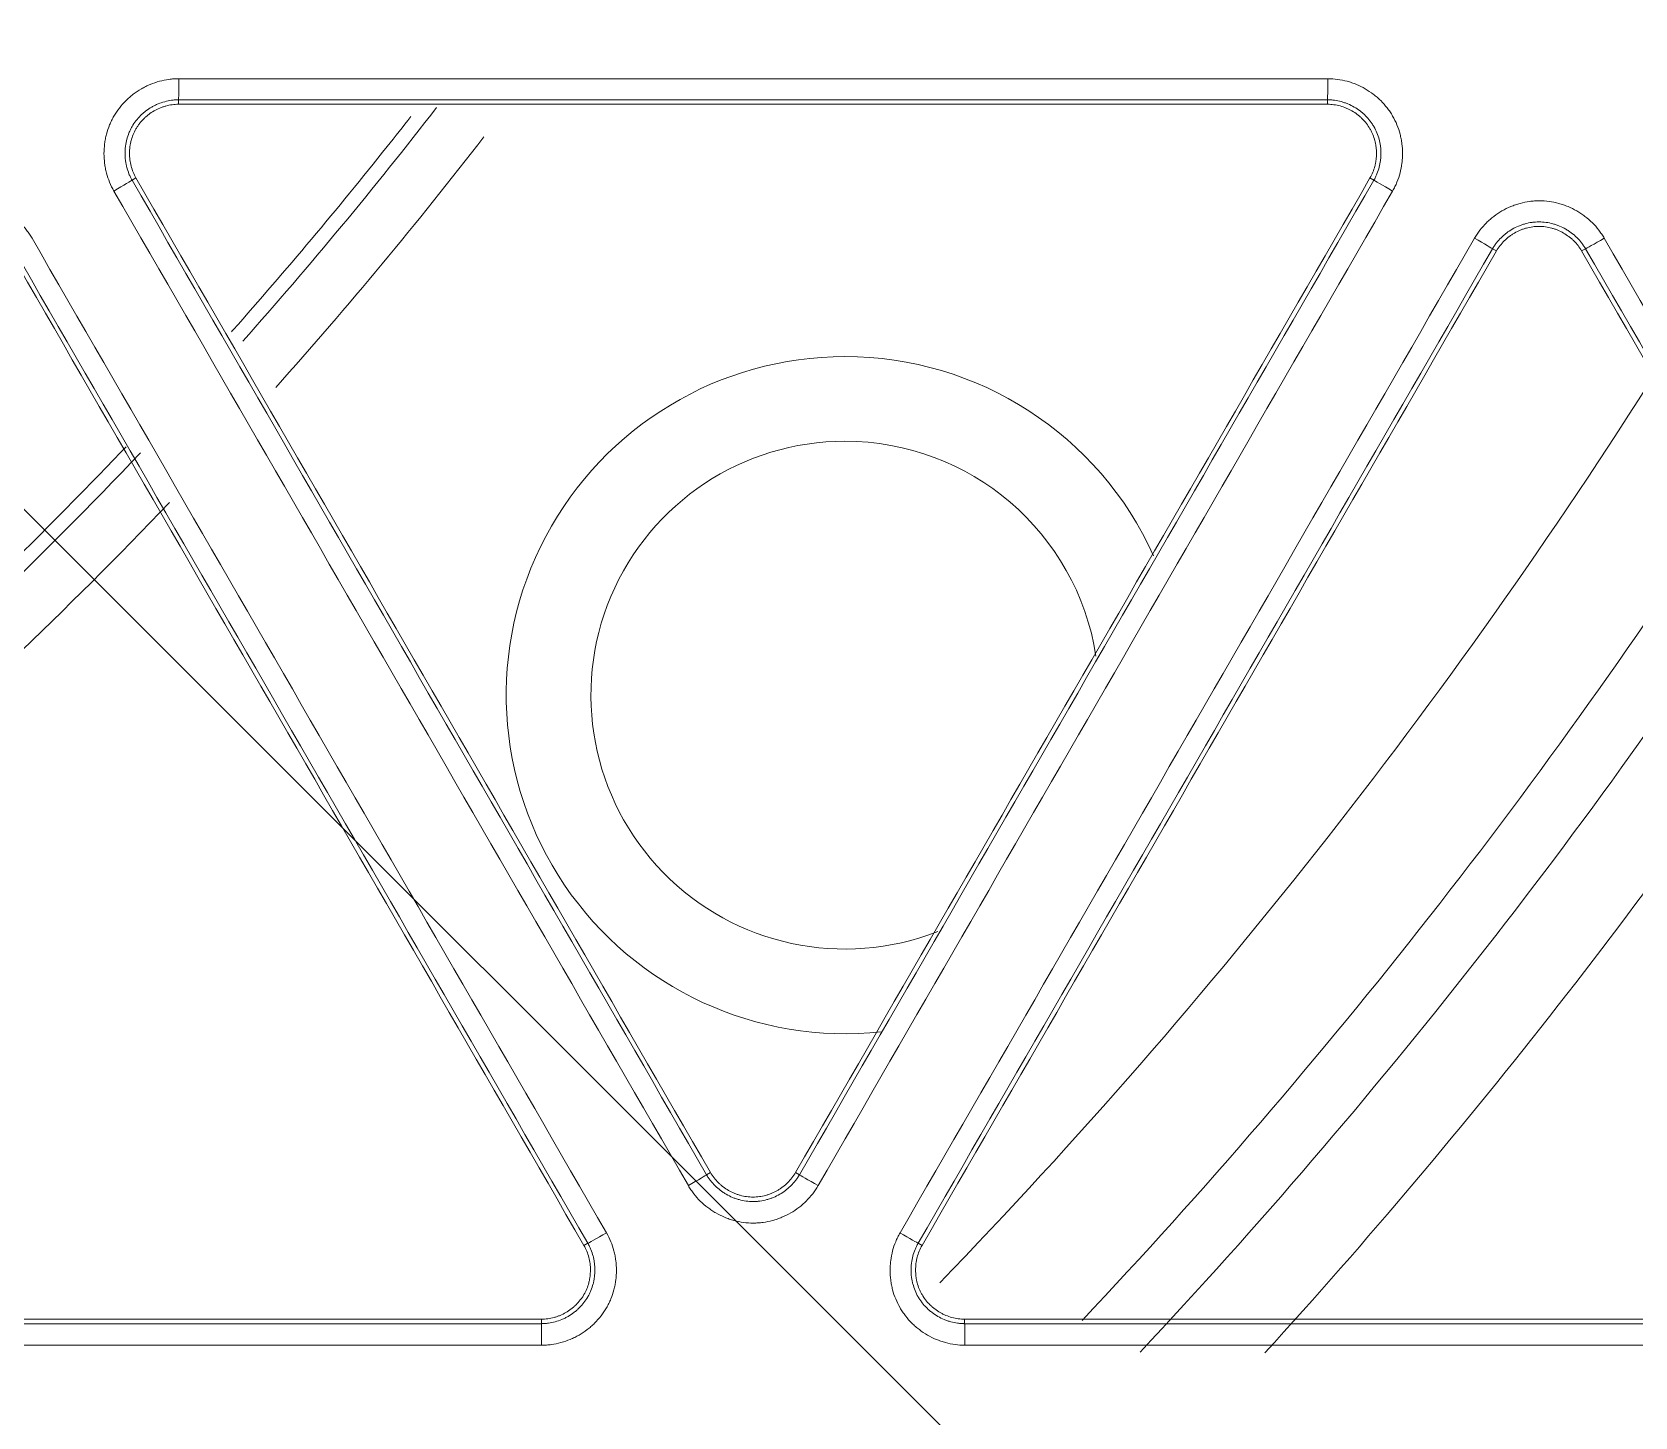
# Model space of a CAD drawing. Header units: inches. Extents: x 405346 to 489838, y -25612 to 14934.
# Drawn here: x 467315.71 to 467351.39, y 4229.95 to 4260.79 of the extents above; entities that cross this region are included whole.
import ezdxf

# ---------------------------------------------------------------- set-up
doc = ezdxf.new("R2010")
doc.units = ezdxf.units.IN
doc.header["$LTSCALE"] = 200
doc.header["$MEASUREMENT"] = 0
doc.layers.add('SS-EQ', color=2, linetype='Continuous', lineweight=20)

# ---------------------------------------------------------------- blocks, each defined once
blk = doc.blocks.new('4way무풍')
at = {"layer": 'SS-EQ'}
for p, q in [((339.635, -339.635), (-339.635, 339.635)), ((74.705, -62.142), (74.705, -62.242)), ((100.279, -62.242), (100.279, -62.142)), ((73.757, -63.884), (73.67, -63.933)), ((101.313, -63.933), (101.227, -63.884)), ((104.043, -65.509), (103.956, -65.459)), ((106.024, -65.459), (105.938, -65.509)), ((86.458, -86.082), (86.544, -86.032)), ((88.44, -86.032), (88.526, -86.082)), ((83.729, -87.657), (83.815, -87.607)), ((91.168, -87.607), (91.255, -87.657)), ((82.781, -89.399), (82.781, -89.299)), ((92.203, -89.299), (92.203, -89.399))]:
    blk.add_line(p, q, dxfattribs=at)
for centre, radius, start, end in [((0, 0), 101.761, 318.43125, 322.23937), ((0, 0), 102.993, 318.27579, 322.31094), ((0, 0), 127.397, 316.00592, 327.85708), ((89.539, -75.401), 7.54, 90, 276.1931), ((89.539, -75.401), 7.54, 24.3, 90), ((89.539, -75.401), 5.655, 90, 291.4256), ((89.539, -75.401), 5.655, 8.8481, 90), ((0, 0), 101.761, 305.60063, 316.53563), ((0, 0), 130.269, 316.70906, 327.14502), ((0, 0), 102.993, 305.30565, 316.33581), ((0, 0), 131.692, 316.87023, 326.86045), ((0, 0), 133.744, 317.67716, 326.35895)]:
    blk.add_arc(centre, radius, start, end, dxfattribs=at)
for centre, major_axis, ratio, start_param, end_param in [((74.704, -61.668), (0, 0.474), 0.012019, 3.176502, 4.703197), ((100.279, -61.668), (0, 0.474), 0.016886, 3.176504, 4.704377), ((73.26, -64.17), (0.41, 0.237), 0.014203, 4.717643, 6.248275), ((101.723, -64.17), (0.41, -0.237), 0.001335, 1.551891, 3.106686), ((103.546, -65.222), (0.41, -0.237), 0.001444, 0.034907, 1.551604), ((106.434, -65.222), (0.41, 0.237), 0.016048, 3.176504, 4.723817), ((86.047, -86.318), (0.41, 0.237), 0.017464, 4.716998, 6.248273), ((88.936, -86.318), (-0.41, 0.237), 0.00431, 0.034907, 1.588573), ((84.225, -87.37), (-0.41, -0.237), 0.017538, 0.034912, 1.574911), ((90.758, -87.37), (0.41, -0.237), 0.004232, 4.730413, 6.248278), ((82.781, -89.872), (0, 0.474), 0.011918, 4.698709, 6.248114), ((92.203, -89.872), (0, 0.474), 0.013571, 4.699377, 6.24823)]:
    blk.add_ellipse(centre, major_axis=major_axis, ratio=ratio, start_param=start_param, end_param=end_param, dxfattribs=at)
for points, knots in [([(346.359, 0), (346.359, -27.812), (346.359, -55.624), (346.359, -97.341), (346.359, -111.247), (346.359, -139.059), (346.359, -152.965), (346.359, -180.777), (346.359, -194.683), (346.359, -222.494), (346.359, -236.4), (346.359, -257.259), (346.358, -264.212), (346.359, -272.903), (346.359, -274.641), (346.359, -277.249), (346.359, -278.118), (346.358, -279.856), (346.358, -280.725), (346.358, -282.029), (346.358, -282.463), (346.358, -283.333), (346.359, -283.767), (346.359, -284.419), (346.359, -284.636), (346.359, -285.071), (346.358, -285.288), (346.355, -285.723), (346.353, -285.94), (346.346, -286.374), (346.341, -286.592), (346.322, -287.243), (346.305, -287.678), (346.262, -288.546), (346.236, -288.98), (346.174, -289.849), (346.138, -290.283), (346.078, -290.934), (346.057, -291.151), (346.012, -291.585), (345.894, -292.666), (345.748, -293.741), (345.479, -295.45), (345.327, -296.299), (344.817, -298.834), (344.407, -300.505), (343.687, -302.982), (343.172, -304.624), (342.294, -307.059), (341.638, -308.663), (341.119, -309.858), (340.941, -310.256), (340.714, -310.751), (340.668, -310.85), (340.576, -311.047), (340.437, -311.343), (339.919, -312.422), (339.029, -314.158), (338.177, -315.66), (336.854, -317.881), (335.912, -319.32), (334.41, -321.418), (333.379, -322.796), (331.741, -324.801), (330.589, -326.095), (329.702, -327.051), (329.403, -327.366), (329.024, -327.758), (328.947, -327.836), (328.795, -327.992), (328.566, -328.224), (327.719, -329.07), (326.303, -330.412), (324.35, -332.111), (322.332, -333.722), (320.944, -334.738), (319.535, -335.724), (318.819, -336.202), (317.367, -337.13), (315.893, -338.028), (314.376, -338.866), (313.222, -339.473), (312.835, -339.671), (312.249, -339.963), (312.054, -340.059), (311.662, -340.249), (309.896, -341.094), (308.103, -341.848), (305.68, -342.75), (304.055, -343.316), (302.408, -343.813), (299.923, -344.506), (298.245, -344.898), (295.697, -345.382), (294.842, -345.525), (293.766, -345.682), (293.551, -345.712), (293.12, -345.771), (292.903, -345.799), (292.254, -345.88), (291.821, -345.929), (290.523, -346.062), (289.657, -346.132), (288.357, -346.21), (287.924, -346.232), (287.057, -346.265), (286.624, -346.277), (285.974, -346.288), (285.757, -346.291), (285.323, -346.293), (285.107, -346.294), (284.673, -346.294), (284.456, -346.294), (284.023, -346.294), (283.806, -346.293), (283.156, -346.293), (282.722, -346.293), (281.855, -346.293), (281.421, -346.293), (280.121, -346.293), (279.253, -346.294), (277.519, -346.294), (276.652, -346.294), (274.051, -346.294), (272.316, -346.294), (267.113, -346.294), (263.645, -346.293), (256.708, -346.293), (253.239, -346.294), (242.833, -346.294), (235.896, -346.294), (222.022, -346.294), (215.084, -346.294), (194.273, -346.294), (180.399, -346.294), (152.65, -346.294), (138.775, -346.294), (111.027, -346.294), (97.152, -346.294), (69.404, -346.294), (55.529, -346.294), (34.718, -346.294), (27.78, -346.294), (13.906, -346.294), (6.969, -346.294), (0.032, -346.294)], [0, 0, 0, 0, 0.125, 0.125, 0.1875, 0.1875, 0.25, 0.25, 0.3125, 0.3125, 0.375, 0.375, 0.40625, 0.40625, 0.414063, 0.414063, 0.417969, 0.417969, 0.421875, 0.421875, 0.423828, 0.423828, 0.425781, 0.425781, 0.426758, 0.426758, 0.427734, 0.427734, 0.428711, 0.428711, 0.429688, 0.429688, 0.431641, 0.431641, 0.433594, 0.433594, 0.435547, 0.435547, 0.436523, 0.436523, 0.4375, 0.441406, 0.441406, 0.445313, 0.445313, 0.453125, 0.453125, 0.457031, 0.460938, 0.464844, 0.464844, 0.466797, 0.466797, 0.467285, 0.467285, 0.467773, 0.46875, 0.472656, 0.476563, 0.476563, 0.484375, 0.484375, 0.488281, 0.492188, 0.496094, 0.496094, 0.498047, 0.498047, 0.498535, 0.498535, 0.499023, 0.5, 0.503906, 0.507813, 0.511719, 0.515625, 0.515625, 0.519531, 0.519531, 0.523438, 0.527344, 0.527344, 0.529297, 0.529297, 0.530273, 0.530273, 0.53125, 0.539063, 0.539063, 0.542969, 0.546875, 0.546875, 0.554688, 0.554688, 0.558594, 0.558594, 0.55957, 0.55957, 0.560547, 0.560547, 0.5625, 0.5625, 0.566406, 0.566406, 0.568359, 0.568359, 0.570313, 0.570313, 0.571289, 0.571289, 0.572266, 0.572266, 0.573242, 0.573242, 0.574219, 0.574219, 0.576172, 0.576172, 0.578125, 0.578125, 0.582031, 0.582031, 0.585938, 0.585938, 0.59375, 0.59375, 0.609375, 0.609375, 0.625, 0.625, 0.65625, 0.65625, 0.6875, 0.6875, 0.75, 0.75, 0.8125, 0.8125, 0.875, 0.875, 0.9375, 0.9375, 0.96875, 0.96875, 1, 1, 1, 1]), ([(0.032, -345.099), (6.961, -345.099), (13.891, -345.099), (27.75, -345.099), (34.679, -345.099), (55.467, -345.099), (69.326, -345.098), (97.044, -345.098), (110.903, -345.097), (138.621, -345.096), (152.48, -345.096), (180.197, -345.094), (194.056, -345.092), (214.845, -345.09), (221.774, -345.089), (235.633, -345.086), (242.562, -345.085), (256.421, -345.082), (263.351, -345.081), (272.013, -345.079), (273.745, -345.079), (276.343, -345.079), (277.21, -345.078), (278.942, -345.078), (279.808, -345.077), (281.107, -345.076), (281.541, -345.076), (282.407, -345.076), (282.84, -345.076), (283.706, -345.076), (284.139, -345.076), (284.789, -345.074), (285.005, -345.074), (285.438, -345.071), (285.655, -345.069), (286.304, -345.06), (286.737, -345.049), (287.602, -345.017), (288.034, -344.997), (289.33, -344.922), (290.194, -344.853), (291.488, -344.722), (291.92, -344.673), (292.566, -344.593), (292.782, -344.566), (293.212, -344.508), (294.286, -344.358), (295.351, -344.18), (297.891, -343.699), (299.563, -343.307), (302.039, -342.615), (303.679, -342.118), (305.297, -341.551), (307.709, -340.648), (309.296, -339.976), (311.056, -339.138), (311.349, -338.996), (311.641, -338.853), (311.836, -338.756), (311.933, -338.707), (312.418, -338.464), (312.803, -338.265), (313.951, -337.656), (314.704, -337.236), (316.19, -336.364), (316.921, -335.913), (318.363, -334.982), (319.073, -334.502), (320.472, -333.511), (321.849, -332.491), (323.849, -330.872), (325.784, -329.163), (327.03, -327.964), (327.795, -327.195), (327.947, -327.041), (328.25, -326.729), (328.401, -326.573), (328.849, -326.102), (329.145, -325.785), (330.019, -324.826), (331.153, -323.527), (332.763, -321.515), (333.776, -320.132), (334.759, -318.728), (335.235, -318.016), (336.157, -316.57), (336.603, -315.837), (337.465, -314.35), (338.296, -312.842), (339.065, -311.291), (339.481, -310.406), (339.527, -310.308), (339.618, -310.111), (339.754, -309.815), (340.065, -309.123), (340.322, -308.527), (340.821, -307.331), (341.451, -305.727), (342.288, -303.291), (342.776, -301.648), (343.454, -299.169), (343.836, -297.496), (344.302, -294.959), (344.439, -294.108), (344.619, -292.825), (344.702, -292.181), (344.786, -291.427), (344.82, -291.104), (344.842, -290.888), (344.853, -290.779), (344.946, -289.807), (345.01, -288.942), (345.078, -287.644), (345.096, -287.212), (345.116, -286.563), (345.122, -286.347), (345.13, -285.914), (345.133, -285.698), (345.138, -285.266), (345.139, -285.049), (345.14, -284.617), (345.14, -284.4), (345.141, -283.752), (345.141, -283.319), (345.141, -282.67), (345.141, -282.454), (345.141, -282.021), (345.141, -281.805), (345.142, -281.156), (345.142, -280.724), (345.143, -279.426), (345.143, -278.561), (345.144, -276.831), (345.144, -275.966), (345.145, -273.37), (345.145, -271.64), (345.146, -262.989), (345.148, -256.069), (345.152, -235.306), (345.154, -221.465), (345.157, -193.782), (345.159, -179.94), (345.161, -152.257), (345.161, -138.416), (345.162, -110.732), (345.163, -69.208), (345.164, -27.683), (345.164, 0)], [0, 0, 0, 0, 0.03125, 0.03125, 0.0625, 0.0625, 0.125, 0.125, 0.1875, 0.1875, 0.25, 0.25, 0.3125, 0.3125, 0.34375, 0.34375, 0.375, 0.375, 0.40625, 0.40625, 0.414063, 0.414063, 0.417969, 0.417969, 0.421875, 0.421875, 0.423828, 0.423828, 0.425781, 0.425781, 0.427734, 0.427734, 0.428711, 0.428711, 0.429688, 0.429688, 0.431641, 0.431641, 0.433594, 0.433594, 0.4375, 0.4375, 0.439453, 0.439453, 0.44043, 0.44043, 0.441406, 0.445313, 0.445313, 0.453125, 0.453125, 0.457031, 0.460938, 0.460938, 0.46875, 0.46875, 0.469727, 0.470215, 0.470215, 0.470703, 0.470703, 0.472656, 0.472656, 0.476563, 0.476563, 0.480469, 0.480469, 0.484375, 0.484375, 0.488281, 0.492188, 0.496094, 0.5, 0.5, 0.500977, 0.500977, 0.501953, 0.501953, 0.503906, 0.503906, 0.507813, 0.511719, 0.515625, 0.515625, 0.519531, 0.519531, 0.523438, 0.523438, 0.527344, 0.53125, 0.53125, 0.531738, 0.531738, 0.532227, 0.533203, 0.535156, 0.535156, 0.539063, 0.542969, 0.546875, 0.546875, 0.554688, 0.554688, 0.558594, 0.558594, 0.560547, 0.561523, 0.562012, 0.562012, 0.5625, 0.5625, 0.566406, 0.566406, 0.568359, 0.568359, 0.569336, 0.569336, 0.570313, 0.570313, 0.571289, 0.571289, 0.572266, 0.572266, 0.574219, 0.574219, 0.575195, 0.575195, 0.576172, 0.576172, 0.578125, 0.578125, 0.582031, 0.582031, 0.585938, 0.585938, 0.59375, 0.59375, 0.625, 0.625, 0.6875, 0.6875, 0.75, 0.75, 0.8125, 0.8125, 0.875, 1, 1, 1, 1]), ([(73.266, -64.175), (73.229, -64.111), (73.197, -64.046), (73.142, -63.912), (73.119, -63.843), (73.091, -63.738), (73.083, -63.702), (73.072, -63.648), (73.069, -63.63), (73.063, -63.594), (73.061, -63.576), (73.049, -63.486), (73.04, -63.341), (73.049, -63.196), (73.061, -63.105), (73.063, -63.087), (73.069, -63.051), (73.072, -63.033), (73.083, -62.979), (73.091, -62.944), (73.119, -62.839), (73.142, -62.77), (73.183, -62.67), (73.198, -62.637), (73.23, -62.571), (73.247, -62.539), (73.302, -62.444), (73.383, -62.323), (73.479, -62.215), (73.544, -62.15), (73.557, -62.138), (73.584, -62.113), (73.597, -62.101), (73.639, -62.065), (73.667, -62.042), (73.753, -61.975), (73.814, -61.935), (73.908, -61.881), (73.956, -61.855), (74.005, -61.831), (74.039, -61.816), (74.055, -61.809), (74.14, -61.774), (74.277, -61.726), (74.419, -61.697), (74.527, -61.683), (74.563, -61.679), (74.637, -61.674), (74.673, -61.673), (74.71, -61.673)], [0, 0, 0, 0, 0.0625, 0.0625, 0.125, 0.125, 0.15625, 0.15625, 0.171875, 0.171875, 0.1875, 0.1875, 0.25, 0.3125, 0.3125, 0.328125, 0.328125, 0.34375, 0.34375, 0.375, 0.375, 0.4375, 0.4375, 0.46875, 0.46875, 0.5, 0.5, 0.5625, 0.625, 0.625, 0.640625, 0.640625, 0.65625, 0.65625, 0.6875, 0.6875, 0.75, 0.75, 0.78125, 0.796875, 0.796875, 0.8125, 0.8125, 0.875, 0.9375, 0.9375, 0.96875, 0.96875, 1, 1, 1, 1]), ([(100.287, -61.672), (100.36, -61.672), (100.433, -61.677), (100.576, -61.697), (100.647, -61.711), (100.753, -61.739), (100.787, -61.75), (100.839, -61.768), (100.857, -61.774), (100.891, -61.787), (100.908, -61.794), (100.992, -61.829), (101.122, -61.893), (101.243, -61.974), (101.315, -62.029), (101.33, -62.041), (101.358, -62.064), (101.4, -62.099), (101.44, -62.136), (101.517, -62.213), (101.565, -62.267), (101.632, -62.353), (101.653, -62.382), (101.694, -62.443), (101.713, -62.474), (101.768, -62.569), (101.832, -62.699), (101.878, -62.837), (101.901, -62.925), (101.905, -62.943), (101.914, -62.978), (101.917, -62.996), (101.928, -63.05), (101.934, -63.086), (101.948, -63.194), (101.952, -63.266), (101.952, -63.375), (101.951, -63.43), (101.946, -63.484), (101.943, -63.521), (101.941, -63.539), (101.929, -63.63), (101.901, -63.772), (101.856, -63.91), (101.814, -64.011), (101.799, -64.044), (101.767, -64.11), (101.75, -64.142), (101.731, -64.174)], [0, 0, 0, 0, 0.0625, 0.0625, 0.125, 0.125, 0.15625, 0.15625, 0.171875, 0.171875, 0.1875, 0.1875, 0.25, 0.3125, 0.3125, 0.328125, 0.328125, 0.34375, 0.375, 0.375, 0.4375, 0.4375, 0.46875, 0.46875, 0.5, 0.5, 0.5625, 0.625, 0.625, 0.640625, 0.640625, 0.65625, 0.65625, 0.6875, 0.6875, 0.75, 0.75, 0.78125, 0.796875, 0.796875, 0.8125, 0.8125, 0.875, 0.9375, 0.9375, 0.96875, 0.96875, 1, 1, 1, 1]), ([(74.705, -62.142), (74.701, -62.142), (74.698, -62.142), (74.691, -62.142), (74.682, -62.142), (74.672, -62.142), (74.652, -62.143), (74.639, -62.144), (74.6, -62.146), (74.574, -62.149), (74.496, -62.16), (74.395, -62.181), (74.296, -62.215), (74.236, -62.24), (74.224, -62.245), (74.2, -62.256), (74.165, -62.273), (74.13, -62.291), (74.063, -62.33), (74.02, -62.359), (73.958, -62.406), (73.938, -62.423), (73.898, -62.457), (73.879, -62.475), (73.823, -62.53), (73.754, -62.608), (73.696, -62.694), (73.657, -62.762), (73.645, -62.785), (73.622, -62.832), (73.611, -62.856), (73.582, -62.928), (73.565, -62.977), (73.545, -63.052), (73.537, -63.09), (73.53, -63.129), (73.526, -63.155), (73.524, -63.168), (73.516, -63.233), (73.509, -63.337), (73.516, -63.44), (73.526, -63.518), (73.53, -63.544), (73.54, -63.595), (73.546, -63.621), (73.565, -63.696), (73.582, -63.745), (73.611, -63.817), (73.627, -63.853), (73.648, -63.893), (73.659, -63.913), (73.664, -63.922), (73.667, -63.928), (73.669, -63.931), (73.67, -63.933)], [0, 0, 0, 0, 0.003906, 0.003906, 0.007812, 0.015625, 0.015625, 0.03125, 0.03125, 0.0625, 0.0625, 0.125, 0.1875, 0.1875, 0.203125, 0.203125, 0.21875, 0.25, 0.25, 0.3125, 0.3125, 0.34375, 0.34375, 0.375, 0.375, 0.4375, 0.5, 0.5, 0.53125, 0.53125, 0.5625, 0.5625, 0.625, 0.625, 0.65625, 0.671875, 0.671875, 0.6875, 0.6875, 0.75, 0.8125, 0.8125, 0.84375, 0.84375, 0.875, 0.875, 0.9375, 0.9375, 0.96875, 0.984375, 0.992188, 0.996094, 0.996094, 1, 1, 1, 1]), ([(73.757, -63.884), (73.733, -63.842), (73.712, -63.798), (73.676, -63.71), (73.646, -63.62), (73.627, -63.526), (73.618, -63.455), (73.616, -63.431), (73.613, -63.383), (73.612, -63.36), (73.612, -63.288), (73.615, -63.241), (73.624, -63.17), (73.628, -63.146), (73.637, -63.099), (73.643, -63.076), (73.661, -63.006), (73.691, -62.916), (73.733, -62.831), (73.769, -62.768), (73.782, -62.748), (73.808, -62.708), (73.822, -62.689), (73.866, -62.633), (73.898, -62.597), (73.948, -62.547), (73.974, -62.523), (74.002, -62.5), (74.021, -62.484), (74.03, -62.477), (74.078, -62.441), (74.157, -62.388), (74.242, -62.346), (74.309, -62.318), (74.331, -62.309), (74.376, -62.294), (74.399, -62.287), (74.468, -62.268), (74.515, -62.258), (74.609, -62.245), (74.656, -62.242), (74.705, -62.242)], [0, 0, 0, 0, 0.0625, 0.0625, 0.125, 0.1875, 0.1875, 0.21875, 0.21875, 0.25, 0.25, 0.3125, 0.3125, 0.34375, 0.34375, 0.375, 0.375, 0.4375, 0.5, 0.5, 0.53125, 0.53125, 0.5625, 0.5625, 0.625, 0.625, 0.65625, 0.671875, 0.671875, 0.6875, 0.6875, 0.75, 0.8125, 0.8125, 0.84375, 0.84375, 0.875, 0.875, 0.9375, 0.9375, 1, 1, 1, 1]), ([(101.313, -63.933), (101.315, -63.93), (101.317, -63.928), (101.32, -63.922), (101.325, -63.913), (101.329, -63.905), (101.339, -63.887), (101.344, -63.875), (101.362, -63.84), (101.372, -63.816), (101.402, -63.744), (101.434, -63.646), (101.454, -63.544), (101.462, -63.479), (101.464, -63.465), (101.466, -63.439), (101.467, -63.426), (101.47, -63.387), (101.471, -63.361), (101.471, -63.283), (101.467, -63.232), (101.457, -63.154), (101.453, -63.129), (101.443, -63.077), (101.437, -63.052), (101.418, -62.976), (101.401, -62.927), (101.362, -62.831), (101.339, -62.784), (101.3, -62.716), (101.286, -62.694), (101.257, -62.651), (101.242, -62.629), (101.194, -62.568), (101.16, -62.529), (101.104, -62.475), (101.076, -62.448), (101.046, -62.423), (101.025, -62.406), (101.015, -62.398), (100.963, -62.359), (100.876, -62.301), (100.784, -62.255), (100.711, -62.225), (100.687, -62.215), (100.637, -62.198), (100.612, -62.191), (100.537, -62.17), (100.486, -62.16), (100.409, -62.149), (100.371, -62.145), (100.325, -62.143), (100.302, -62.142), (100.292, -62.142), (100.286, -62.142), (100.283, -62.142), (100.279, -62.142)], [0, 0, 0, 0, 0.003906, 0.003906, 0.007812, 0.015625, 0.015625, 0.03125, 0.03125, 0.0625, 0.0625, 0.125, 0.1875, 0.1875, 0.203125, 0.203125, 0.21875, 0.21875, 0.25, 0.25, 0.3125, 0.3125, 0.34375, 0.34375, 0.375, 0.375, 0.4375, 0.4375, 0.5, 0.5, 0.53125, 0.53125, 0.5625, 0.5625, 0.625, 0.625, 0.65625, 0.671875, 0.671875, 0.6875, 0.6875, 0.75, 0.8125, 0.8125, 0.84375, 0.84375, 0.875, 0.875, 0.9375, 0.9375, 0.96875, 0.984375, 0.992188, 0.996094, 0.996094, 1, 1, 1, 1]), ([(100.279, -62.242), (100.328, -62.242), (100.376, -62.245), (100.47, -62.258), (100.563, -62.277), (100.653, -62.308), (100.72, -62.336), (100.742, -62.346), (100.784, -62.367), (100.805, -62.379), (100.867, -62.414), (100.907, -62.441), (100.964, -62.484), (100.982, -62.499), (101.018, -62.531), (101.036, -62.547), (101.087, -62.598), (101.15, -62.669), (101.203, -62.748), (101.239, -62.81), (101.25, -62.831), (101.271, -62.874), (101.281, -62.896), (101.308, -62.962), (101.323, -63.007), (101.341, -63.076), (101.349, -63.111), (101.355, -63.146), (101.359, -63.17), (101.361, -63.182), (101.368, -63.241), (101.374, -63.336), (101.368, -63.431), (101.359, -63.502), (101.355, -63.526), (101.346, -63.573), (101.341, -63.597), (101.323, -63.666), (101.308, -63.711), (101.272, -63.799), (101.251, -63.842), (101.227, -63.884)], [0, 0, 0, 0, 0.0625, 0.0625, 0.125, 0.1875, 0.1875, 0.21875, 0.21875, 0.25, 0.25, 0.3125, 0.3125, 0.34375, 0.34375, 0.375, 0.375, 0.4375, 0.5, 0.5, 0.53125, 0.53125, 0.5625, 0.5625, 0.625, 0.625, 0.65625, 0.671875, 0.671875, 0.6875, 0.6875, 0.75, 0.8125, 0.8125, 0.84375, 0.84375, 0.875, 0.875, 0.9375, 0.9375, 1, 1, 1, 1]), ([(75.885, -67.307), (75.896, -67.294), (77.087, -65.95), (78.424, -64.358), (79.701, -62.74), (79.875, -62.518)], [0, 0, 0, 0, 0.008132, 0.864395, 1, 1, 1, 1]), ([(86.053, -86.324), (83.922, -82.633), (81.791, -78.941), (77.528, -71.558), (75.397, -67.866), (73.266, -64.175)], [0, 0, 0, 0, 0.5, 0.5, 1, 1, 1, 1]), ([(73.67, -63.933), (75.802, -67.625), (77.933, -71.316), (82.195, -78.699), (84.326, -82.391), (86.458, -86.082)], [0, 0, 0, 0, 0.5, 0.5, 1, 1, 1, 1]), ([(73.757, -63.884), (75.888, -67.575), (78.019, -71.266), (82.282, -78.649), (84.413, -82.341), (86.544, -86.032)], [0, 0, 0, 0, 0.5, 0.5, 1, 1, 1, 1]), ([(68.554, -65.227), (68.591, -65.163), (68.631, -65.103), (68.72, -64.988), (68.768, -64.934), (68.845, -64.857), (68.872, -64.832), (68.913, -64.796), (68.927, -64.784), (68.956, -64.761), (68.97, -64.75), (69.042, -64.695), (69.163, -64.615), (69.293, -64.55), (69.378, -64.515), (69.395, -64.508), (69.429, -64.495), (69.446, -64.489), (69.498, -64.471), (69.533, -64.46), (69.637, -64.432), (69.708, -64.417), (69.816, -64.403), (69.852, -64.399), (69.925, -64.394), (69.962, -64.393), (70.071, -64.393), (70.216, -64.403), (70.358, -64.432), (70.446, -64.456), (70.464, -64.461), (70.499, -64.471), (70.516, -64.477), (70.568, -64.495), (70.602, -64.508), (70.703, -64.55), (70.768, -64.582), (70.862, -64.636), (70.908, -64.665), (70.953, -64.696), (70.983, -64.717), (70.998, -64.728), (71.071, -64.784), (71.18, -64.879), (71.276, -64.987), (71.343, -65.073), (71.364, -65.103), (71.405, -65.164), (71.425, -65.195), (71.443, -65.227)], [0, 0, 0, 0, 0.0625, 0.0625, 0.125, 0.125, 0.15625, 0.15625, 0.171875, 0.171875, 0.1875, 0.1875, 0.25, 0.3125, 0.3125, 0.328125, 0.328125, 0.34375, 0.34375, 0.375, 0.375, 0.4375, 0.4375, 0.46875, 0.46875, 0.5, 0.5, 0.5625, 0.625, 0.625, 0.640625, 0.640625, 0.65625, 0.65625, 0.6875, 0.6875, 0.75, 0.75, 0.78125, 0.796875, 0.796875, 0.8125, 0.8125, 0.875, 0.9375, 0.9375, 0.96875, 0.96875, 1, 1, 1, 1]), ([(103.554, -65.226), (103.591, -65.163), (103.631, -65.102), (103.72, -64.988), (103.768, -64.933), (103.845, -64.856), (103.872, -64.832), (103.913, -64.796), (103.927, -64.784), (103.956, -64.761), (103.97, -64.749), (104.042, -64.694), (104.163, -64.614), (104.293, -64.549), (104.378, -64.514), (104.395, -64.507), (104.429, -64.494), (104.446, -64.488), (104.498, -64.47), (104.532, -64.46), (104.637, -64.431), (104.708, -64.417), (104.816, -64.402), (104.852, -64.398), (104.925, -64.393), (104.962, -64.392), (105.071, -64.392), (105.216, -64.402), (105.358, -64.431), (105.446, -64.455), (105.463, -64.46), (105.499, -64.471), (105.516, -64.476), (105.568, -64.494), (105.602, -64.507), (105.702, -64.549), (105.767, -64.581), (105.862, -64.635), (105.908, -64.664), (105.953, -64.695), (105.983, -64.716), (105.998, -64.727), (106.07, -64.783), (106.18, -64.878), (106.276, -64.986), (106.343, -65.073), (106.364, -65.102), (106.405, -65.163), (106.424, -65.194), (106.443, -65.226)], [0, 0, 0, 0, 0.0625, 0.0625, 0.125, 0.125, 0.15625, 0.15625, 0.171875, 0.171875, 0.1875, 0.1875, 0.25, 0.3125, 0.3125, 0.328125, 0.328125, 0.34375, 0.34375, 0.375, 0.375, 0.4375, 0.4375, 0.46875, 0.46875, 0.5, 0.5, 0.5625, 0.625, 0.625, 0.640625, 0.640625, 0.65625, 0.65625, 0.6875, 0.6875, 0.75, 0.75, 0.78125, 0.796875, 0.796875, 0.8125, 0.8125, 0.875, 0.9375, 0.9375, 0.96875, 0.96875, 1, 1, 1, 1]), ([(106.024, -65.459), (106.023, -65.456), (106.021, -65.453), (106.018, -65.448), (106.013, -65.439), (106.008, -65.431), (105.997, -65.414), (105.99, -65.403), (105.968, -65.371), (105.953, -65.349), (105.905, -65.288), (105.836, -65.21), (105.757, -65.142), (105.705, -65.103), (105.695, -65.095), (105.673, -65.08), (105.641, -65.057), (105.608, -65.037), (105.54, -64.998), (105.494, -64.975), (105.422, -64.945), (105.398, -64.935), (105.348, -64.918), (105.323, -64.911), (105.248, -64.89), (105.197, -64.879), (105.094, -64.865), (105.042, -64.862), (104.964, -64.862), (104.938, -64.863), (104.885, -64.866), (104.86, -64.869), (104.782, -64.88), (104.732, -64.89), (104.657, -64.91), (104.619, -64.922), (104.583, -64.935), (104.558, -64.945), (104.546, -64.95), (104.485, -64.975), (104.392, -65.021), (104.306, -65.078), (104.244, -65.126), (104.223, -65.142), (104.184, -65.177), (104.165, -65.195), (104.109, -65.249), (104.075, -65.288), (104.027, -65.35), (104.004, -65.381), (103.979, -65.42), (103.967, -65.439), (103.962, -65.448), (103.959, -65.453), (103.957, -65.456), (103.956, -65.459)], [0, 0, 0, 0, 0.003906, 0.003906, 0.007813, 0.015625, 0.015625, 0.03125, 0.03125, 0.0625, 0.0625, 0.125, 0.1875, 0.1875, 0.203125, 0.203125, 0.21875, 0.25, 0.25, 0.3125, 0.3125, 0.34375, 0.34375, 0.375, 0.375, 0.4375, 0.4375, 0.5, 0.5, 0.53125, 0.53125, 0.5625, 0.5625, 0.625, 0.625, 0.65625, 0.671875, 0.671875, 0.6875, 0.6875, 0.75, 0.8125, 0.8125, 0.84375, 0.84375, 0.875, 0.875, 0.9375, 0.9375, 0.96875, 0.984375, 0.992187, 0.996094, 0.996094, 1, 1, 1, 1]), ([(71.443, -65.227), (73.574, -68.919), (75.706, -72.61), (79.968, -79.994), (82.1, -83.685), (84.231, -87.377)], [0, 0, 0, 0, 0.5, 0.5, 1, 1, 1, 1]), ([(104.043, -65.509), (104.067, -65.467), (104.094, -65.427), (104.152, -65.352), (104.215, -65.281), (104.287, -65.218), (104.335, -65.182), (104.345, -65.175), (104.364, -65.161), (104.394, -65.141), (104.424, -65.122), (104.486, -65.086), (104.529, -65.065), (104.595, -65.038), (104.617, -65.029), (104.662, -65.013), (104.685, -65.006), (104.754, -64.987), (104.848, -64.968), (104.943, -64.962), (105.014, -64.962), (105.039, -64.963), (105.086, -64.966), (105.11, -64.968), (105.181, -64.978), (105.227, -64.988), (105.296, -65.007), (105.33, -65.017), (105.364, -65.029), (105.386, -65.038), (105.397, -65.042), (105.453, -65.066), (105.538, -65.108), (105.617, -65.161), (105.674, -65.204), (105.693, -65.219), (105.729, -65.251), (105.747, -65.267), (105.798, -65.317), (105.829, -65.353), (105.887, -65.428), (105.914, -65.467), (105.938, -65.509)], [0, 0, 0, 0, 0.0625, 0.0625, 0.125, 0.1875, 0.1875, 0.203125, 0.203125, 0.21875, 0.25, 0.25, 0.3125, 0.3125, 0.34375, 0.34375, 0.375, 0.375, 0.4375, 0.5, 0.5, 0.53125, 0.53125, 0.5625, 0.5625, 0.625, 0.625, 0.65625, 0.671875, 0.671875, 0.6875, 0.6875, 0.75, 0.8125, 0.8125, 0.84375, 0.84375, 0.875, 0.875, 0.9375, 0.9375, 1, 1, 1, 1]), ([(83.815, -87.607), (81.684, -83.916), (79.553, -80.225), (75.29, -72.842), (73.159, -69.151), (71.028, -65.459)], [0, 0, 0, 0, 0.5, 0.5, 1, 1, 1, 1]), ([(60.016, -81.77), (61.44, -80.724), (64.274, -78.528), (68.358, -75.005), (71.421, -72.062), (73.109, -70.317), (73.535, -69.868)], [0, 0, 0, 0, 0.293778, 0.596192, 0.896909, 1, 1, 1, 1]), ([(88.942, -86.324), (88.906, -86.388), (88.865, -86.448), (88.776, -86.563), (88.729, -86.617), (88.651, -86.694), (88.624, -86.719), (88.583, -86.755), (88.569, -86.767), (88.541, -86.79), (88.526, -86.801), (88.454, -86.856), (88.333, -86.937), (88.203, -87.001), (88.119, -87.036), (88.102, -87.043), (88.067, -87.056), (88.05, -87.062), (87.999, -87.08), (87.964, -87.091), (87.859, -87.119), (87.788, -87.134), (87.68, -87.148), (87.644, -87.152), (87.571, -87.157), (87.535, -87.158), (87.425, -87.158), (87.28, -87.148), (87.138, -87.12), (87.05, -87.096), (87.033, -87.091), (86.998, -87.08), (86.98, -87.074), (86.928, -87.056), (86.894, -87.043), (86.794, -87.001), (86.729, -86.969), (86.635, -86.915), (86.588, -86.886), (86.543, -86.855), (86.513, -86.834), (86.499, -86.823), (86.426, -86.768), (86.316, -86.672), (86.22, -86.564), (86.154, -86.478), (86.132, -86.448), (86.091, -86.387), (86.072, -86.356), (86.053, -86.324)], [0, 0, 0, 0, 0.0625, 0.0625, 0.125, 0.125, 0.15625, 0.15625, 0.171875, 0.171875, 0.1875, 0.1875, 0.25, 0.3125, 0.3125, 0.328125, 0.328125, 0.34375, 0.34375, 0.375, 0.375, 0.4375, 0.4375, 0.46875, 0.46875, 0.5, 0.5, 0.5625, 0.625, 0.625, 0.640625, 0.640625, 0.65625, 0.65625, 0.6875, 0.6875, 0.75, 0.75, 0.78125, 0.796875, 0.796875, 0.8125, 0.8125, 0.875, 0.9375, 0.9375, 0.96875, 0.96875, 1, 1, 1, 1]), ([(86.458, -86.082), (86.459, -86.085), (86.461, -86.088), (86.464, -86.093), (86.469, -86.102), (86.474, -86.11), (86.485, -86.127), (86.492, -86.138), (86.514, -86.17), (86.529, -86.192), (86.577, -86.253), (86.646, -86.331), (86.725, -86.399), (86.777, -86.438), (86.787, -86.446), (86.809, -86.461), (86.841, -86.483), (86.874, -86.504), (86.942, -86.543), (86.988, -86.566), (87.06, -86.596), (87.084, -86.605), (87.134, -86.622), (87.159, -86.63), (87.234, -86.651), (87.285, -86.661), (87.388, -86.675), (87.44, -86.679), (87.518, -86.679), (87.544, -86.678), (87.596, -86.674), (87.622, -86.672), (87.699, -86.661), (87.75, -86.651), (87.825, -86.63), (87.862, -86.619), (87.899, -86.605), (87.924, -86.596), (87.936, -86.591), (87.996, -86.566), (88.089, -86.519), (88.176, -86.462), (88.238, -86.415), (88.258, -86.398), (88.298, -86.364), (88.317, -86.346), (88.373, -86.291), (88.407, -86.252), (88.455, -86.191), (88.477, -86.159), (88.502, -86.121), (88.514, -86.101), (88.519, -86.093), (88.523, -86.087), (88.524, -86.084), (88.526, -86.082)], [0, 0, 0, 0, 0.003906, 0.003906, 0.007812, 0.015625, 0.015625, 0.03125, 0.03125, 0.0625, 0.0625, 0.125, 0.1875, 0.1875, 0.203125, 0.203125, 0.21875, 0.25, 0.25, 0.3125, 0.3125, 0.34375, 0.34375, 0.375, 0.375, 0.4375, 0.4375, 0.5, 0.5, 0.53125, 0.53125, 0.5625, 0.5625, 0.625, 0.625, 0.65625, 0.671875, 0.671875, 0.6875, 0.6875, 0.75, 0.8125, 0.8125, 0.84375, 0.84375, 0.875, 0.875, 0.9375, 0.9375, 0.96875, 0.984375, 0.992188, 0.996094, 0.996094, 1, 1, 1, 1]), ([(88.44, -86.032), (88.416, -86.074), (88.389, -86.114), (88.33, -86.189), (88.267, -86.26), (88.195, -86.322), (88.147, -86.359), (88.138, -86.366), (88.118, -86.38), (88.089, -86.4), (88.058, -86.419), (87.996, -86.455), (87.954, -86.476), (87.888, -86.503), (87.865, -86.512), (87.82, -86.528), (87.797, -86.535), (87.728, -86.554), (87.635, -86.573), (87.54, -86.579), (87.468, -86.579), (87.444, -86.578), (87.396, -86.575), (87.372, -86.572), (87.302, -86.563), (87.255, -86.553), (87.186, -86.534), (87.152, -86.524), (87.119, -86.512), (87.096, -86.503), (87.085, -86.498), (87.03, -86.475), (86.944, -86.433), (86.865, -86.38), (86.808, -86.337), (86.789, -86.322), (86.753, -86.29), (86.736, -86.274), (86.685, -86.224), (86.653, -86.188), (86.595, -86.113), (86.568, -86.074), (86.544, -86.032)], [0, 0, 0, 0, 0.0625, 0.0625, 0.125, 0.1875, 0.1875, 0.203125, 0.203125, 0.21875, 0.25, 0.25, 0.3125, 0.3125, 0.34375, 0.34375, 0.375, 0.375, 0.4375, 0.5, 0.5, 0.53125, 0.53125, 0.5625, 0.5625, 0.625, 0.625, 0.65625, 0.671875, 0.671875, 0.6875, 0.6875, 0.75, 0.8125, 0.8125, 0.84375, 0.84375, 0.875, 0.875, 0.9375, 0.9375, 1, 1, 1, 1]), ([(84.231, -87.377), (84.268, -87.44), (84.3, -87.506), (84.355, -87.64), (84.378, -87.708), (84.405, -87.814), (84.414, -87.849), (84.424, -87.903), (84.427, -87.921), (84.433, -87.957), (84.436, -87.975), (84.447, -88.066), (84.457, -88.21), (84.447, -88.355), (84.436, -88.446), (84.433, -88.464), (84.427, -88.5), (84.424, -88.518), (84.414, -88.572), (84.405, -88.607), (84.378, -88.712), (84.355, -88.781), (84.314, -88.881), (84.299, -88.915), (84.267, -88.98), (84.249, -89.013), (84.194, -89.108), (84.114, -89.228), (84.018, -89.337), (83.953, -89.401), (83.94, -89.414), (83.913, -89.438), (83.899, -89.451), (83.858, -89.487), (83.83, -89.51), (83.743, -89.576), (83.683, -89.616), (83.589, -89.67), (83.541, -89.696), (83.491, -89.72), (83.458, -89.735), (83.441, -89.742), (83.357, -89.778), (83.219, -89.825), (83.077, -89.854), (82.969, -89.869), (82.933, -89.872), (82.86, -89.877), (82.823, -89.879), (82.786, -89.879)], [0, 0, 0, 0, 0.0625, 0.0625, 0.125, 0.125, 0.15625, 0.15625, 0.171875, 0.171875, 0.1875, 0.1875, 0.25, 0.3125, 0.3125, 0.328125, 0.328125, 0.34375, 0.34375, 0.375, 0.375, 0.4375, 0.4375, 0.46875, 0.46875, 0.5, 0.5, 0.5625, 0.625, 0.625, 0.640625, 0.640625, 0.65625, 0.65625, 0.6875, 0.6875, 0.75, 0.75, 0.78125, 0.796875, 0.796875, 0.8125, 0.8125, 0.875, 0.9375, 0.9375, 0.96875, 0.96875, 1, 1, 1, 1]), ([(92.209, -89.878), (92.136, -89.878), (92.063, -89.873), (91.92, -89.854), (91.849, -89.84), (91.744, -89.811), (91.709, -89.8), (91.657, -89.782), (91.639, -89.776), (91.605, -89.763), (91.588, -89.757), (91.504, -89.721), (91.374, -89.657), (91.253, -89.577), (91.181, -89.521), (91.166, -89.51), (91.138, -89.487), (91.096, -89.451), (91.056, -89.414), (90.979, -89.338), (90.931, -89.284), (90.865, -89.198), (90.843, -89.168), (90.803, -89.108), (90.783, -89.076), (90.728, -88.981), (90.665, -88.851), (90.618, -88.714), (90.595, -88.626), (90.591, -88.608), (90.583, -88.572), (90.579, -88.554), (90.568, -88.5), (90.562, -88.464), (90.549, -88.356), (90.544, -88.284), (90.544, -88.175), (90.546, -88.121), (90.55, -88.066), (90.553, -88.03), (90.555, -88.011), (90.567, -87.921), (90.595, -87.778), (90.641, -87.641), (90.682, -87.54), (90.697, -87.507), (90.729, -87.441), (90.746, -87.408), (90.765, -87.376)], [0, 0, 0, 0, 0.0625, 0.0625, 0.125, 0.125, 0.15625, 0.15625, 0.171875, 0.171875, 0.1875, 0.1875, 0.25, 0.3125, 0.3125, 0.328125, 0.328125, 0.34375, 0.375, 0.375, 0.4375, 0.4375, 0.46875, 0.46875, 0.5, 0.5, 0.5625, 0.625, 0.625, 0.640625, 0.640625, 0.65625, 0.65625, 0.6875, 0.6875, 0.75, 0.75, 0.78125, 0.796875, 0.796875, 0.8125, 0.8125, 0.875, 0.9375, 0.9375, 0.96875, 0.96875, 1, 1, 1, 1]), ([(82.781, -89.399), (82.784, -89.399), (82.788, -89.399), (82.794, -89.398), (82.804, -89.398), (82.814, -89.398), (82.833, -89.397), (82.847, -89.397), (82.886, -89.394), (82.912, -89.391), (82.989, -89.381), (83.091, -89.36), (83.189, -89.326), (83.249, -89.3), (83.261, -89.295), (83.285, -89.284), (83.32, -89.267), (83.355, -89.249), (83.422, -89.21), (83.465, -89.181), (83.527, -89.134), (83.548, -89.118), (83.587, -89.083), (83.606, -89.065), (83.662, -89.01), (83.696, -88.971), (83.76, -88.89), (83.789, -88.847), (83.828, -88.779), (83.841, -88.755), (83.863, -88.708), (83.874, -88.685), (83.903, -88.613), (83.92, -88.564), (83.94, -88.488), (83.948, -88.45), (83.955, -88.412), (83.959, -88.386), (83.961, -88.373), (83.969, -88.308), (83.976, -88.204), (83.969, -88.101), (83.959, -88.023), (83.955, -87.997), (83.945, -87.946), (83.94, -87.92), (83.92, -87.845), (83.903, -87.796), (83.874, -87.724), (83.858, -87.688), (83.837, -87.648), (83.826, -87.627), (83.822, -87.619), (83.818, -87.613), (83.817, -87.61), (83.815, -87.607)], [0, 0, 0, 0, 0.003906, 0.003906, 0.007813, 0.015625, 0.015625, 0.03125, 0.03125, 0.0625, 0.0625, 0.125, 0.1875, 0.1875, 0.203125, 0.203125, 0.21875, 0.25, 0.25, 0.3125, 0.3125, 0.34375, 0.34375, 0.375, 0.375, 0.4375, 0.4375, 0.5, 0.5, 0.53125, 0.53125, 0.5625, 0.5625, 0.625, 0.625, 0.65625, 0.671875, 0.671875, 0.6875, 0.6875, 0.75, 0.8125, 0.8125, 0.84375, 0.84375, 0.875, 0.875, 0.9375, 0.9375, 0.96875, 0.984375, 0.992188, 0.996094, 0.996094, 1, 1, 1, 1]), ([(83.729, -87.657), (83.753, -87.699), (83.774, -87.743), (83.81, -87.831), (83.84, -87.921), (83.858, -88.014), (83.867, -88.086), (83.87, -88.11), (83.873, -88.158), (83.873, -88.181), (83.873, -88.253), (83.87, -88.3), (83.861, -88.371), (83.857, -88.395), (83.848, -88.442), (83.843, -88.465), (83.825, -88.535), (83.794, -88.625), (83.753, -88.71), (83.717, -88.773), (83.704, -88.793), (83.677, -88.833), (83.663, -88.852), (83.619, -88.908), (83.588, -88.944), (83.537, -88.994), (83.511, -89.018), (83.484, -89.041), (83.465, -89.056), (83.455, -89.064), (83.408, -89.1), (83.328, -89.153), (83.243, -89.195), (83.177, -89.223), (83.155, -89.232), (83.109, -89.247), (83.086, -89.254), (83.017, -89.273), (82.971, -89.283), (82.877, -89.296), (82.829, -89.299), (82.781, -89.299)], [0, 0, 0, 0, 0.0625, 0.0625, 0.125, 0.1875, 0.1875, 0.21875, 0.21875, 0.25, 0.25, 0.3125, 0.3125, 0.34375, 0.34375, 0.375, 0.375, 0.4375, 0.5, 0.5, 0.53125, 0.53125, 0.5625, 0.5625, 0.625, 0.625, 0.65625, 0.671875, 0.671875, 0.6875, 0.6875, 0.75, 0.8125, 0.8125, 0.84375, 0.84375, 0.875, 0.875, 0.9375, 0.9375, 1, 1, 1, 1]), ([(91.168, -87.607), (91.167, -87.61), (91.165, -87.613), (91.162, -87.619), (91.157, -87.627), (91.152, -87.636), (91.143, -87.653), (91.137, -87.665), (91.12, -87.701), (91.109, -87.724), (91.08, -87.797), (91.047, -87.895), (91.028, -87.997), (91.019, -88.062), (91.018, -88.075), (91.015, -88.101), (91.014, -88.114), (91.012, -88.153), (91.011, -88.179), (91.011, -88.257), (91.014, -88.309), (91.024, -88.386), (91.028, -88.412), (91.038, -88.463), (91.044, -88.489), (91.064, -88.565), (91.081, -88.614), (91.12, -88.71), (91.142, -88.757), (91.182, -88.824), (91.196, -88.847), (91.225, -88.89), (91.24, -88.911), (91.288, -88.973), (91.322, -89.011), (91.378, -89.066), (91.406, -89.093), (91.436, -89.118), (91.457, -89.134), (91.467, -89.143), (91.519, -89.182), (91.606, -89.24), (91.698, -89.286), (91.771, -89.316), (91.795, -89.325), (91.845, -89.342), (91.87, -89.35), (91.945, -89.371), (91.996, -89.381), (92.073, -89.392), (92.111, -89.395), (92.157, -89.398), (92.18, -89.398), (92.19, -89.399), (92.196, -89.399), (92.2, -89.399), (92.203, -89.399)], [0, 0, 0, 0, 0.003906, 0.003906, 0.007812, 0.015625, 0.015625, 0.03125, 0.03125, 0.0625, 0.0625, 0.125, 0.1875, 0.1875, 0.203125, 0.203125, 0.21875, 0.21875, 0.25, 0.25, 0.3125, 0.3125, 0.34375, 0.34375, 0.375, 0.375, 0.4375, 0.4375, 0.5, 0.5, 0.53125, 0.53125, 0.5625, 0.5625, 0.625, 0.625, 0.65625, 0.671875, 0.671875, 0.6875, 0.6875, 0.75, 0.8125, 0.8125, 0.84375, 0.84375, 0.875, 0.875, 0.9375, 0.9375, 0.96875, 0.984375, 0.992187, 0.996094, 0.996094, 1, 1, 1, 1]), ([(92.203, -89.299), (92.155, -89.299), (92.107, -89.296), (92.012, -89.283), (91.919, -89.264), (91.829, -89.233), (91.763, -89.205), (91.741, -89.195), (91.698, -89.173), (91.677, -89.162), (91.615, -89.126), (91.576, -89.1), (91.519, -89.057), (91.5, -89.042), (91.464, -89.01), (91.446, -88.994), (91.395, -88.943), (91.332, -88.872), (91.279, -88.793), (91.243, -88.731), (91.232, -88.71), (91.211, -88.667), (91.201, -88.645), (91.174, -88.579), (91.159, -88.534), (91.141, -88.465), (91.133, -88.43), (91.127, -88.395), (91.123, -88.371), (91.122, -88.359), (91.114, -88.3), (91.108, -88.204), (91.114, -88.11), (91.123, -88.038), (91.127, -88.015), (91.136, -87.968), (91.141, -87.944), (91.159, -87.875), (91.174, -87.83), (91.21, -87.742), (91.231, -87.699), (91.255, -87.657)], [0, 0, 0, 0, 0.0625, 0.0625, 0.125, 0.1875, 0.1875, 0.21875, 0.21875, 0.25, 0.25, 0.3125, 0.3125, 0.34375, 0.34375, 0.375, 0.375, 0.4375, 0.5, 0.5, 0.53125, 0.53125, 0.5625, 0.5625, 0.625, 0.625, 0.65625, 0.671875, 0.671875, 0.6875, 0.6875, 0.75, 0.8125, 0.8125, 0.84375, 0.84375, 0.875, 0.875, 0.9375, 0.9375, 1, 1, 1, 1]), ([(57.206, -89.299), (61.469, -89.299), (65.731, -89.299), (74.256, -89.299), (78.519, -89.299), (82.781, -89.299)], [0, 0, 0, 0, 0.5, 0.5, 1, 1, 1, 1]), ([(57.206, -89.399), (61.469, -89.399), (65.731, -89.399), (74.256, -89.399), (78.519, -89.399), (82.781, -89.399)], [0, 0, 0, 0, 0.5, 0.5, 1, 1, 1, 1]), ([(82.786, -89.879), (78.524, -89.879), (74.261, -89.879), (65.735, -89.879), (61.473, -89.879), (57.21, -89.879)], [0, 0, 0, 0, 0.5, 0.5, 1, 1, 1, 1])]:
    blk.add_open_spline(points, degree=3, knots=knots, dxfattribs=at)
for points in [[(74.71, -61.673), (83.236, -61.673), (91.762, -61.672), (100.287, -61.672)], [(100.279, -62.142), (91.755, -62.142), (83.23, -62.142), (74.705, -62.142)], [(100.279, -62.242), (91.755, -62.242), (83.23, -62.242), (74.705, -62.242)], [(88.44, -86.032), (92.702, -78.649), (96.965, -71.266), (101.227, -63.884)], [(88.526, -86.082), (92.788, -78.699), (97.051, -71.316), (101.313, -63.933)], [(101.731, -64.174), (97.468, -71.557), (93.205, -78.941), (88.942, -86.324)], [(90.765, -87.376), (95.028, -79.993), (99.291, -72.61), (103.554, -65.226)], [(106.443, -65.226), (110.706, -72.609), (114.968, -79.992), (119.231, -87.375)], [(83.729, -87.657), (79.466, -80.275), (75.204, -72.892), (70.941, -65.509)], [(103.956, -65.459), (99.693, -72.842), (95.431, -80.225), (91.168, -87.607)], [(104.043, -65.509), (99.78, -72.892), (95.518, -80.275), (91.255, -87.657)], [(118.725, -87.657), (114.463, -80.275), (110.201, -72.892), (105.938, -65.509)], [(118.812, -87.608), (114.549, -80.225), (110.287, -72.842), (106.024, -65.459)], [(92.203, -89.299), (100.728, -89.299), (109.253, -89.299), (117.778, -89.299)], [(92.203, -89.399), (100.728, -89.399), (109.253, -89.399), (117.778, -89.399)], [(117.786, -89.877), (109.261, -89.878), (100.735, -89.878), (92.209, -89.878)]]:
    blk.add_open_spline(points, degree=3, dxfattribs=at)

msp = doc.modelspace()

# ---------------------------------------------------------------- block references
msp.add_blockref('4way무풍', (467244.268, 4321.426))

doc.saveas('drawing.dxf')
